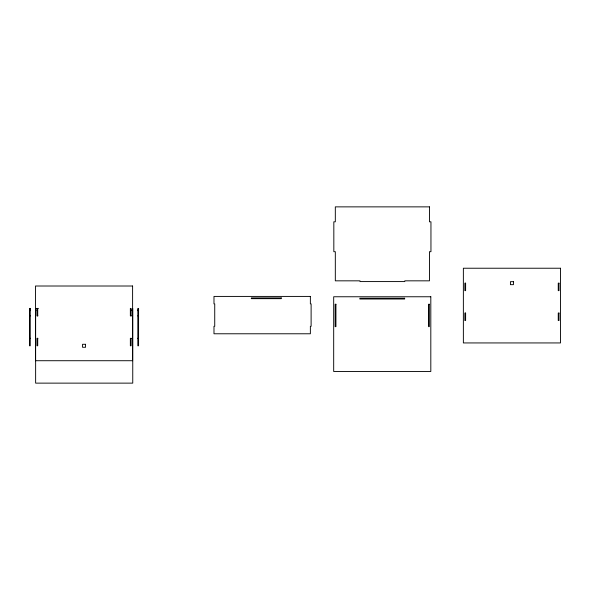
<?xml version="1.0" encoding="UTF-8"?>
<svg xmlns="http://www.w3.org/2000/svg" width="590" height="590" viewBox="0 0 590 590"><rect width="100%" height="100%" fill="white"/><g stroke="black" fill="none" stroke-linecap="round" stroke-linejoin="round"><path stroke-width="0.89" d="M36.543 308.423L38.372 308.423M29.5 309.912L30.245 309.912M137.831 309.912L138.584 309.912M29.5 310.665L30.245 310.665M137.831 310.665L138.584 310.665M29.5 315.893L30.245 315.893M37.871 315.893L36.971 315.893L36.971 308.423M131.26 315.893L130.361 315.893L130.361 308.423L131.113 308.423L131.113 315.893M137.831 315.893L138.584 315.893M29.5 338.306L30.245 338.306M37.871 338.306L36.971 338.306L36.971 345.777L37.716 345.777L37.716 338.306M131.26 338.306L130.361 338.306L130.361 345.777L131.113 345.777L131.113 338.306M137.831 338.306L138.584 338.306M132.75 308.423L132.75 383.131L35.629 383.131L35.629 308.423M131.26 309.912L131.26 310.665M37.716 308.423L37.716 315.893M37.118 309.912L37.118 310.665M429.461 206.869L335.319 206.869L335.319 221.811L333.829 221.811L333.829 251.694L335.319 251.694L335.319 280.833L359.974 280.833L359.974 281.578L404.806 281.578L404.806 280.833L429.461 280.833L429.461 251.694L430.951 251.694L430.951 221.811L429.461 221.811L429.461 206.869M560.5 268.229L463.371 268.229L463.371 342.938L560.5 342.938L560.5 268.229M513.433 281.673L510.439 281.673L510.439 284.66L513.433 284.66L513.433 281.673M465.613 283.171L464.868 283.171L464.868 290.641L465.613 290.641L465.613 283.171M559.003 283.171L558.258 283.171L558.258 290.641L559.003 290.641L559.003 283.171M132.603 286.01L35.474 286.01L35.474 360.719L132.603 360.719L132.603 286.01M310.37 296.416L213.986 296.416L213.986 303.887L214.731 303.887L214.731 326.3L213.986 326.3L213.986 333.778L310.37 333.778L310.37 326.3L311.114 326.3L311.114 303.887L310.37 303.887L310.37 296.416M430.811 296.763L333.682 296.763L333.682 371.479L430.811 371.479L430.811 296.763M281.231 297.913L251.34 297.913L251.34 298.658L281.231 298.658L281.231 297.913M404.659 298.26L359.834 298.26L359.834 299.005L404.659 299.005L404.659 298.26M335.924 304.241L335.172 304.241L335.172 326.654L335.924 326.654L335.924 304.241M429.314 304.241L428.569 304.241L428.569 326.654L429.314 326.654L429.314 304.241M30.245 308.423L29.5 308.423L29.5 345.777L30.245 345.777L30.245 308.423M138.584 308.423L137.831 308.423L137.831 345.777L138.584 345.777L138.584 308.423M465.613 313.054L464.868 313.054L464.868 320.525L465.613 320.525L465.613 313.054M559.003 313.054L558.258 313.054L558.258 320.525L559.003 320.525L559.003 313.054M85.535 344.287L82.548 344.287L82.548 347.274L85.535 347.274L85.535 344.287"/></g></svg>
